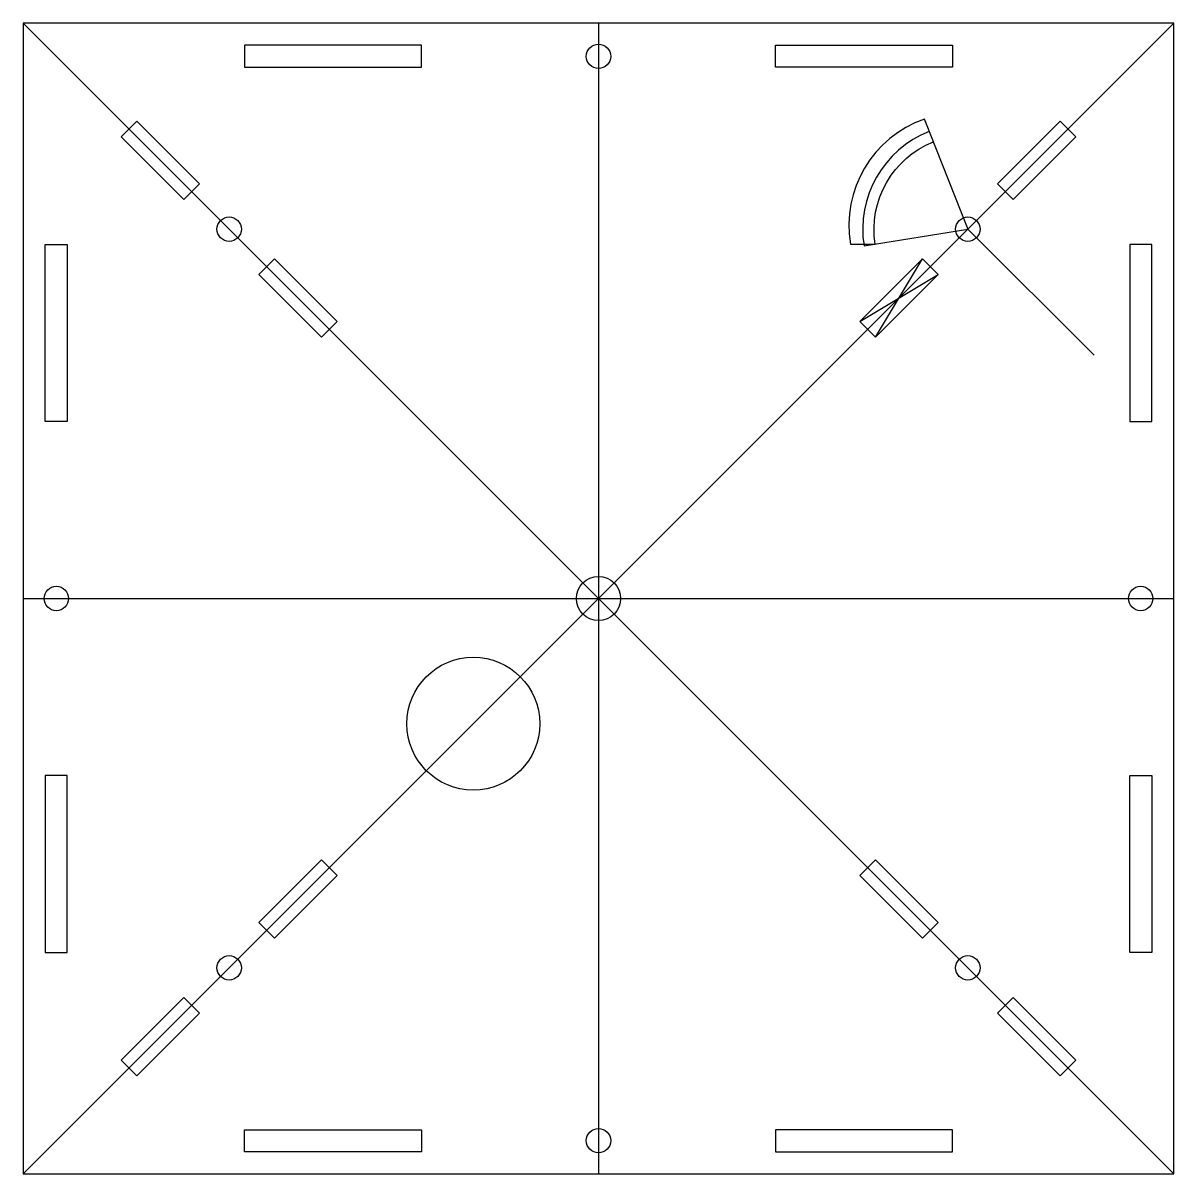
# Model space of a CAD drawing. Header units: millimetres. Extents: x -83 to 83, y -83 to 83.
import ezdxf

# ---------------------------------------------------------------- set-up
doc = ezdxf.new("R2010")
doc.units = ezdxf.units.MM
doc.layers.get('0').update_dxf_attribs({"linetype": 'CONTINUOUS'})

msp = doc.modelspace()

# ---------------------------------------------------------------- linework, layer by layer
for p, q in [((82.55, 82.55), (-82.55, 82.55)), ((-82.55, 82.55), (-82.55, -82.55)), ((82.55, 82.55), (-82.55, -82.55)), ((-82.55, 82.55), (82.55, -82.55)), ((0, 82.55), (0, -82.55)), ((82.55, -82.55), (82.55, 82.55)), ((47.44, 67.01), (52.98, 52.98)), ((38.09, 50.59), (52.98, 52.98)), ((52.98, 52.98), (71.08, 34.89)), ((37.49, 39.74), (46.47, 48.72)), ((39.74, 37.49), (46.47, 48.72)), ((46.47, 48.72), (48.72, 46.47)), ((37.49, 39.74), (48.72, 46.47)), ((48.72, 46.47), (39.74, 37.49)), ((39.74, 37.49), (37.49, 39.74)), ((-82.55, 0), (82.55, 0)), ((-82.55, -82.55), (82.55, -82.55))]:
    msp.add_line(p, q)
for points in [[(-25.4, 79.38), (-50.8, 79.38), (-50.8, 76.2), (-25.4, 76.2)], [(25.4, 79.38), (50.8, 79.38), (50.8, 76.2), (25.4, 76.2)], [(-66.23, 68.47), (-57.25, 59.49), (-59.49, 57.25), (-68.47, 66.23)], [(59.49, 57.25), (57.25, 59.49), (66.23, 68.47), (68.47, 66.23)], [(-76.2, 50.8), (-76.2, 25.4), (-79.38, 25.4), (-79.38, 50.8)], [(79.38, 25.4), (79.38, 50.8), (76.2, 50.8), (76.2, 25.4)], [(-37.49, 39.74), (-46.47, 48.72), (-48.72, 46.47), (-39.74, 37.49)], [(-79.38, -25.4), (-79.38, -50.8), (-76.2, -50.8), (-76.2, -25.4)], [(76.2, -50.8), (76.2, -25.4), (79.38, -25.4), (79.38, -50.8)], [(-39.74, -37.49), (-48.72, -46.47), (-46.47, -48.72), (-37.49, -39.74)], [(37.49, -39.74), (46.47, -48.72), (48.72, -46.47), (39.74, -37.49)], [(-68.47, -66.23), (-59.49, -57.25), (-57.25, -59.49), (-66.23, -68.47)], [(66.23, -68.47), (57.25, -59.49), (59.49, -57.25), (68.47, -66.23)], [(-50.8, -76.2), (-25.4, -76.2), (-25.4, -79.38), (-50.8, -79.38)], [(25.4, -79.38), (50.8, -79.38), (50.8, -76.2), (25.4, -76.2)]]:
    msp.add_lwpolyline(points, close=True)
msp.add_lwpolyline([(39.7, 50.85, -0.351891), (48.04, 65.49), (46.74, 68.77, 0.365313), (36.15, 50.85)], format="xyb", close=True)
for centre, radius in [((0, 77.77), 1.75), ((-52.98, 52.98), 1.75), ((52.98, 52.98), 1.75), ((-77.77, 0), 1.75), ((0, 0), 3.17), ((77.77, 0), 1.75), ((-17.96, -17.96), 9.53), ((-52.98, -52.98), 1.75), ((52.98, -52.98), 1.75), ((0, -77.77), 1.75)]:
    msp.add_circle(centre, radius)
msp.add_arc((52.98, 52.98), 15.08, 111.5743, 189.1204)

doc.saveas('drawing.dxf')
